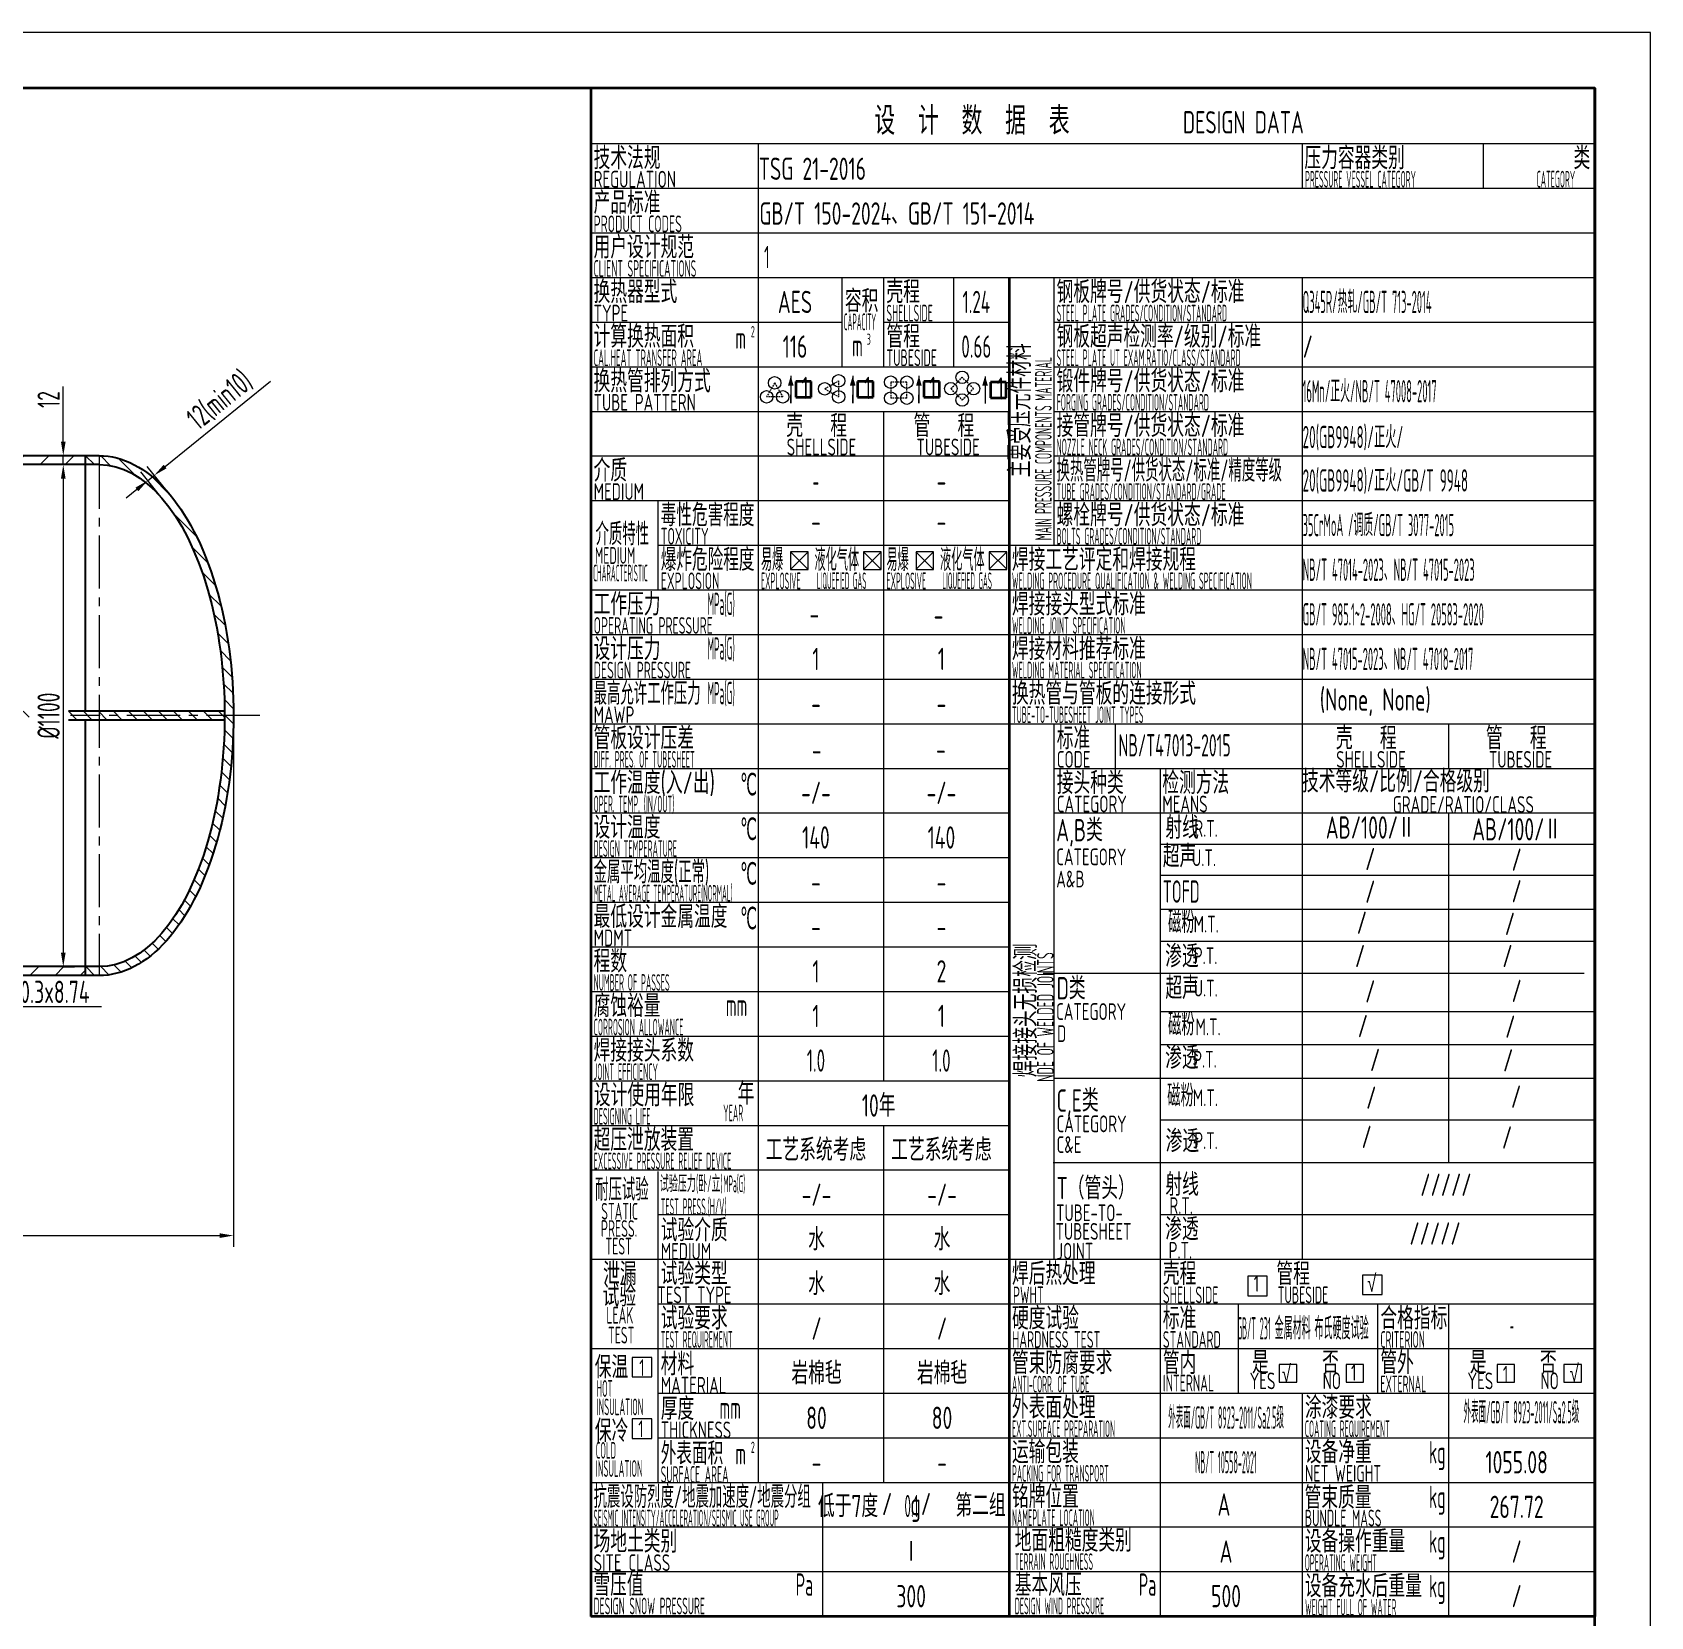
# Model space of a CAD drawing. Header units: millimetres. Extents: x 5765 to 6606, y -201 to 393.
# Drawn here: x 6315.9 to 6606, y 109.4 to 393.4 of the extents above; entities that cross this region are included whole.
import ezdxf
from ezdxf.enums import TextEntityAlignment as Align

# ---------------------------------------------------------------- set-up
doc = ezdxf.new("R2010")
doc.units = ezdxf.units.MM
doc.linetypes.add('CENTER2', pattern=[28.575, 19.05, -3.175, 3.175, -3.175])
doc.linetypes.add('DASHED', pattern=[0.75, 0.5, -0.25])
for name, color, linetype, lineweight in [('1粗实线', 7, 'Continuous', 35), ('2细实线', 3, 'Continuous', 13), ('3中心线', 1, 'CENTER2', 13), ('6剖面线', 6, 'Continuous', 13), ('7文本', 2, 'Continuous', 13), ('8标注', 3, 'Continuous', 13), ('9图表', 4, 'Continuous', 13)]:
    doc.layers.add(name, color=color, linetype=linetype, lineweight=lineweight)
doc.styles.add('lanpec', font='bpec_e.shx', dxfattribs={"width": 0.75, "bigfont": 'hztxt.shx'})
doc.styles.add('lanpec-dim', font='bpec_e.shx', dxfattribs={"width": 0.75})
doc.dimstyles.new('lanpec', dxfattribs={"dimtxt": 4, "dimasz": 2.5, "dimexe": 2, "dimexo": 0, "dimtad": 1, "dimdsep": 46, "dimtxsty": 'lanpec-dim', "dimcen": 2.5, "dimclrd": 256, "dimclre": 256, "dimclrt": 256, "dimazin": 0, "dimtfac": 1, "dimtmove": 0, "dimatfit": 3, "dimfxl": 1, "dimlwd": -1, "dimlwe": -1, "dimarcsym": 0})
doc.dimstyles.new('lanpec$0', dxfattribs={"dimscale": 10, "dimtxt": 4, "dimasz": 2.5, "dimexe": 2, "dimexo": 0, "dimtad": 1, "dimdec": 1, "dimdsep": 46, "dimtxsty": 'lanpec-dim', "dimcen": 0.09, "dimclrd": 256, "dimclre": 256, "dimclrt": 256, "dimadec": 1, "dimazin": 0, "dimtfac": 0.707, "dimtdec": 1, "dimtmove": 0, "dimatfit": 3, "dimfxl": 1, "dimarcsym": 0})
pattern_1 = [(45, (6005.6217, 1257.0338), (-2.245064, 2.245064), [])]

# ---------------------------------------------------------------- blocks, each defined once
blk = doc.blocks.new('A1')
at = {"layer": '1粗实线'}
blk.add_lwpolyline([(-816, 10), (-10, 10), (-10, 584), (-816, 584)], close=True, dxfattribs=at)
at = {"layer": '9图表'}
blk.add_lwpolyline([(-841, 0), (0, 0), (0, 594), (-841, 594)], close=True, dxfattribs=at)
blk = doc.blocks.new('换热器设计数据表')
for p, q in [((-141.04, -83.12), (-144.19, -83.12)), ((-144.19, -83.12), (-144.19, -86.27)), ((-141.04, -86.27), (-141.04, -83.12)), ((-127.94, -83.12), (-131.09, -83.12)), ((-131.09, -83.12), (-131.09, -86.27)), ((-127.94, -86.27), (-127.94, -83.12)), ((-118.54, -83.12), (-121.69, -83.12)), ((-121.69, -83.12), (-121.69, -86.27)), ((-118.54, -86.27), (-118.54, -83.12)), ((-105.44, -83.12), (-108.59, -83.12)), ((-108.59, -83.12), (-108.59, -86.27)), ((-105.44, -86.27), (-105.44, -83.12)), ((-144.19, -86.27), (-141.04, -86.27)), ((-131.09, -86.27), (-127.94, -86.27)), ((-121.69, -86.27), (-118.54, -86.27)), ((-108.59, -86.27), (-105.44, -86.27)), ((-58.74, -212.99), (-62.24, -212.99)), ((-62.24, -212.99), (-62.24, -216.49)), ((-58.74, -216.49), (-58.74, -212.99)), ((-38.15, -212.77), (-41.65, -212.77)), ((-41.65, -212.77), (-41.65, -216.27)), ((-38.15, -216.27), (-38.15, -212.77)), ((-62.24, -216.49), (-58.74, -216.49)), ((-41.65, -216.27), (-38.15, -216.27)), ((-169.06, -227.53), (-172.56, -227.53)), ((-172.56, -227.53), (-172.56, -231.03)), ((-169.06, -231.03), (-169.06, -227.53)), ((-53.44, -228.83), (-56.59, -228.83)), ((-56.59, -228.83), (-56.59, -231.98)), ((-53.44, -231.98), (-53.44, -228.83)), ((-41.46, -228.83), (-44.61, -228.83)), ((-44.61, -228.83), (-44.61, -231.98)), ((-41.46, -231.98), (-41.46, -228.83)), ((-14.39, -228.83), (-17.54, -228.83)), ((-17.54, -228.83), (-17.54, -231.98)), ((-14.39, -231.98), (-14.39, -228.83)), ((-2.41, -228.83), (-5.56, -228.83)), ((-5.56, -228.83), (-5.56, -231.98)), ((-2.41, -231.98), (-2.41, -228.83)), ((-172.56, -231.03), (-169.06, -231.03)), ((-56.59, -231.98), (-53.44, -231.98)), ((-44.61, -231.98), (-41.46, -231.98)), ((-17.54, -231.98), (-14.39, -231.98)), ((-5.56, -231.98), (-2.41, -231.98)), ((-169.06, -238.56), (-172.56, -238.56)), ((-172.56, -238.56), (-172.56, -242.06)), ((-169.06, -242.06), (-169.06, -238.56)), ((-172.56, -242.06), (-169.06, -242.06))]:
    blk.add_line(p, q)
at = {"layer": '1粗实线'}
for p, q in [((0, 0), (-180, 0)), ((-180, 0), (-180, -274)), ((0, 0), (0, -274)), ((-105, -34), (-105, -274)), ((-140.47, -52.59), (-143.27, -52.59)), ((-143.27, -52.59), (-143.27, -55.39)), ((-140.47, -55.39), (-140.47, -52.59)), ((-129.36, -52.59), (-132.16, -52.59)), ((-132.16, -52.59), (-132.16, -55.39)), ((-129.36, -55.39), (-129.36, -52.59)), ((-117.49, -52.59), (-120.29, -52.59)), ((-120.29, -52.59), (-120.29, -55.39)), ((-117.49, -55.39), (-117.49, -52.59)), ((-105.53, -52.69), (-108.33, -52.69)), ((-108.33, -52.69), (-108.33, -55.49)), ((-105.53, -55.49), (-105.53, -52.69)), ((-143.27, -55.39), (-140.47, -55.39)), ((-132.16, -55.39), (-129.36, -55.39)), ((-120.29, -55.39), (-117.49, -55.39)), ((-108.33, -55.49), (-105.53, -55.49)), ((0, -274), (-180, -274))]:
    blk.add_line(p, q, dxfattribs=at)
at = {"layer": '9图表'}
for p, q in [((0, -10), (-180, -10)), ((-150, -10), (-150, -154)), ((-52.5, -10), (-52.5, -18)), ((-20, -10), (-20, -18)), ((0, -18), (-180, -18)), ((0, -26), (-180, -26)), ((0, -34), (-180, -34)), ((-135, -34), (-135, -50)), ((-127.5, -34), (-127.5, -50)), ((-115, -34), (-115, -50)), ((-97, -34), (-97, -82)), ((-52.5, -34), (-52.5, -210)), ((-135, -42), (-180, -42)), ((-105, -42), (-127.5, -42)), ((0, -42), (-97, -42)), ((0, -42), (-97, -42)), ((-105, -50), (-180, -50)), ((-144.15, -51.6), (-144.15, -56.46)), ((-133.05, -51.6), (-133.05, -56.46)), ((-121.18, -51.6), (-121.18, -56.46)), ((-109.32, -51.7), (-109.32, -56.55)), ((0, -50), (-97, -50)), ((0, -50), (-97, -50)), ((-144.15, -56.46), (-144.15, -54.98)), ((-133.05, -56.46), (-133.05, -54.98)), ((-121.18, -56.46), (-121.18, -54.98)), ((-105, -58), (-180, -58)), ((-127.5, -58), (-127.5, -178)), ((0, -58), (-97, -58)), ((-105, -66), (-180, -66)), ((0, -66), (-97, -66)), ((-105, -74), (-180, -74)), ((-167.96, -74), (-167.96, -90)), ((0, -74), (-97, -74)), ((0, -82), (-167.96, -82)), ((0, -90), (-180, -90)), ((0, -98), (-180, -98)), ((0, -106), (-180, -106)), ((0, -114), (-180, -114)), ((0, -114), (-97, -114)), ((-97, -114), (-97, -210)), ((-85.95, -122), (-85.95, -114)), ((-26.25, -114), (-26.25, -122)), ((-105, -122), (-180, -122)), ((0, -122), (-97, -122)), ((0, -122), (-97, -122)), ((-77.95, -122), (-77.95, -210)), ((-105, -130), (-180, -130)), ((-77.95, -130), (-97, -130)), ((0, -130), (-85.95, -130)), ((-26.25, -130), (-26.25, -192.64)), ((0, -135.6), (-77.95, -135.6)), ((-105, -138), (-180, -138)), ((0, -141.16), (-77.95, -141.16)), ((-105, -146), (-180, -146)), ((0, -147.24), (-77.95, -147.24)), ((0, -152.97), (-77.95, -152.97)), ((-105, -154), (-180, -154)), ((-150, -154), (-150, -250)), ((-1.92, -158.71), (-98.92, -158.71)), ((-105, -162), (-180, -162)), ((0, -165.6), (-77.95, -165.6)), ((-105, -170), (-180, -170)), ((0, -171.52), (-77.95, -171.52)), ((-105, -178), (-180, -178)), ((0.09, -177.55), (-96.91, -177.55)), ((0.03, -185.02), (-77.93, -185.02)), ((-105, -186), (-180, -186)), ((-127.5, -186), (-127.5, -250)), ((-105, -194), (-180, -194)), ((-167.96, -194.21), (-167.96, -226.21)), ((-0.09, -192.64), (-97.09, -192.64)), ((-105, -202), (-167.96, -202)), ((0, -202), (-77.95, -202)), ((-105, -210), (-180, -210)), ((0, -210), (-105, -210)), ((-77.95, -210), (-77.95, -274)), ((0, -218), (-167.96, -218)), ((-63.95, -218), (-63.95, -234)), ((-38.95, -218), (-38.95, -234)), ((-26.25, -218), (-26.25, -234)), ((0, -226), (-180, -226)), ((-167.96, -226.21), (-167.96, -250)), ((0, -234), (-167.96, -234)), ((0, -234), (-167.96, -234)), ((-52.5, -234), (-52.5, -274)), ((-26.25, -234), (-26.25, -274)), ((0, -242), (-167.96, -242)), ((0, -250), (-180, -250)), ((-138.45, -250), (-138.45, -274)), ((-52.5, -258), (-180, -258)), ((0, -258), (-52.5, -258)), ((0, -266), (-180, -266)), ((0, -266), (-52.5, -266)), ((0, -274), (-180, -274)), ((0, -274), (-180, -274)), ((-77.95, -273.66), (-77.95, -274)), ((-52.5, -273.66), (-52.5, -274)), ((-26.25, -273.66), (-26.25, -274))]:
    blk.add_line(p, q, dxfattribs=at)
at = {"layer": '9图表', "linetype": 'DASHED', "ltscale": 0.6}
for p, q in [((-115.46, -53.87), (-113.42, -51.84)), ((-111.39, -53.87), (-113.42, -51.84)), ((-147.04, -52.84), (-148.48, -55.34)), ((-147.04, -52.84), (-145.6, -55.34)), ((-138.07, -53.9), (-135.57, -52.46)), ((-138.07, -53.9), (-135.57, -55.34)), ((-135.57, -52.46), (-135.57, -55.34)), ((-123.35, -52.7), (-126.23, -52.7)), ((-126.23, -52.7), (-126.23, -55.58)), ((-123.35, -55.58), (-123.35, -52.7)), ((-115.46, -53.87), (-113.42, -55.91)), ((-113.42, -55.91), (-111.39, -53.87)), ((-145.6, -55.34), (-148.48, -55.34)), ((-123.35, -55.58), (-126.23, -55.58))]:
    blk.add_line(p, q, dxfattribs=at)
at = {"layer": '9图表'}
for points in [[(-144.15, -51.6, 0, 1, 0), (-144.15, -53.31, 1, 1, 0)], [(-133.05, -51.6, 0, 1, 0), (-133.05, -53.31, 1, 1, 0)], [(-121.18, -51.6, 0, 1, 0), (-121.18, -53.31, 1, 1, 0)], [(-109.32, -51.6, 0, 1, 0), (-109.32, -53.31, 1, 1, 0)]]:
    blk.add_lwpolyline(points, format="xyseb", dxfattribs=at)
for centre in [(-147.04, -52.84), (-135.57, -52.46), (-126.23, -52.7), (-123.35, -52.7), (-113.42, -51.84), (-148.48, -55.34), (-145.6, -55.34), (-138.07, -53.9), (-135.57, -55.34), (-126.23, -55.58), (-123.35, -55.58), (-115.46, -53.87), (-113.42, -55.91), (-111.39, -53.87)]:
    blk.add_circle(centre, 1.12, dxfattribs=at)
at = {"layer": '7文本', "color": 4, "style": 'lanpec'}
for s, height, width, p in [('设  计  数  据  表', 5, 0.75, (-129.18, -8.34)), ('DESIGN DATA', 4, 0.75, (-73.86, -8.12)), ('技术法规', 4, 0.75, (-179.5, -14.54)), ('压力容器类别', 4, 0.75, (-52.07, -14.54)), ('类', 4, 0.75, (-3.82, -14.54)), ('REGULATION', 3, 0.75, (-179.5, -17.83)), ('PRESSURE VESSEL CATEGORY', 3, 0.4, (-51.95, -17.83)), ('CATEGORY', 3, 0.4, (-10.46, -17.82)), ('产品标准', 4, 0.75, (-179.5, -22.54)), ('PRODUCT CODES', 3, 0.6, (-179.5, -25.83)), ('用户设计规范 ', 4, 0.75, (-179.5, -30.54)), ('CLIENT SPECIFICATIONS', 3, 0.5, (-179.5, -33.83)), ('换热器型式', 4, 0.75, (-179.5, -38.54)), ('壳程', 4, 0.75, (-127, -38.54)), ('钢板牌号/供货状态/标准', 4, 0.75, (-96.5, -38.54)), ('容积', 4, 0.75, (-134.45, -40.17)), ('TYPE', 3, 0.75, (-179.5, -41.83)), ('CAPACITY', 3, 0.3, (-134.66, -43.4)), ('SHELLSIDE', 3, 0.5, (-127, -41.83)), ('STEEL PLATE GRADES/CONDITION/STANDARD', 3, 0.35, (-96.5, -41.83)), ('计算换热面积', 4, 0.75, (-179.5, -46.54)), ('2', 2, 0.6, (-151.31, -44.65)), ('管程', 4, 0.75, (-127, -46.54)), ('钢板超声检测率/级别/标准', 4, 0.75, (-96.5, -46.54)), ('m', 4, 0.6, (-154.09, -46.75)), ('m', 4, 0.6, (-133.16, -48.1)), ('3', 2, 0.6, (-130.54, -46)), ('CAL.HEAT TRANSFER AREA', 3, 0.45, (-179.5, -49.83)), ('TUBESIDE', 3, 0.6, (-127, -49.83)), ('STEEL PLATE UT EXAM.RATIO/CLASS/STANDARD', 3, 0.35, (-96.5, -49.83)), ('换热管排列方式', 4, 0.75, (-179.5, -54.54)), ('锻件牌号/供货状态/标准 ', 4, 0.75, (-96.5, -54.54)), ('TUBE PATTERN', 3, 0.75, (-179.5, -57.83)), ('FORGING GRADES/CONDITION/STANDARD', 3, 0.35, (-96.5, -57.83)), ('壳   程', 4, 0.75, (-144.94, -62.54)), ('管   程', 4, 0.75, (-122.14, -62.54)), ('接管牌号/供货状态/标准 ', 4, 0.75, (-96.5, -62.54)), ('SHELLSIDE', 3, 0.75, (-144.88, -65.83)), ('TUBESIDE', 3, 0.75, (-121.61, -65.83)), ('NOZZLE NECK GRADES/CONDITION/STANDARD', 3, 0.35, (-96.5, -65.83)), ('介质', 4, 0.75, (-179.5, -70.54)), ('换热管牌号/供货状态/标准/精度等级', 4, 0.6, (-96.5, -70.54)), ('MEDIUM', 3, 0.75, (-179.5, -73.83)), ('TUBE GRADES/CONDITION/STANDARD/GRADE', 3, 0.35, (-96.5, -73.83)), ('毒性危害程度', 4, 0.7, (-167.46, -78.54)), ('螺栓牌号/供货状态/标准 ', 4, 0.75, (-96.5, -78.54)), ('介质特性', 4, 0.6, (-179.15, -81.94)), ('TOXICITY ', 3, 0.6, (-167.46, -81.83)), ('BOLTS GRADES/CONDITION/STANDARD', 3, 0.35, (-96.5, -81.83)), ('MEDIUM ', 3, 0.6, (-179.26, -85.28)), ('爆炸危险程度', 4, 0.7, (-167.46, -86.54)), ('易爆', 4, 0.5, (-149.5, -86.54)), ('液化气体', 4, 0.5, (-139.9, -86.54)), ('易爆', 4, 0.5, (-127, -86.54)), ('液化气体', 4, 0.5, (-117.4, -86.54)), ('焊接工艺评定和焊接规程', 4, 0.75, (-104.5, -86.54)), ('CHARACTERISTIC', 3, 0.3, (-179.58, -88.43)), ('EXPLOSION', 3, 0.6, (-167.46, -89.83)), ('EXPLOSIVE', 3, 0.4, (-149.5, -89.83)), ('LIQUEFIED GAS', 3, 0.3, (-139.49, -89.81)), ('EXPLOSIVE', 3, 0.4, (-127, -89.83)), ('LIQUEFIED GAS', 3, 0.3, (-116.99, -89.81)), ('WELDING PROCEDURE QUALIFICATION & WELDING SPECIFICATION', 3, 0.35, (-104.5, -89.83)), ('工作压力', 4, 0.75, (-179.5, -94.54)), ('MPa(G)', 4, 0.35, (-159.07, -94.44)), ('焊接接头型式标准', 4, 0.75, (-104.5, -94.54)), ('OPERATING PRESSURE', 3, 0.6, (-179.5, -97.83)), ('WELDING JOINT SPECIFICATION', 3, 0.35, (-104.5, -97.83)), ('设计压力', 4, 0.75, (-179.5, -102.54)), ('MPa(G)', 4, 0.35, (-159.07, -102.44)), ('焊接材料推荐标准', 4, 0.75, (-104.5, -102.54)), ('DESIGN PRESSURE', 3, 0.6, (-179.5, -105.83)), ('WELDING MATERIAL SPECIFICATION', 3, 0.35, (-104.5, -105.83)), ('最高允许工作压力', 4, 0.6, (-179.5, -110.54)), ('MPa(G)', 4, 0.35, (-159.07, -110.44)), ('换热管与管板的连接形式', 4, 0.75, (-104.5, -110.54)), ('MAWP', 3, 0.75, (-179.5, -113.83)), ('TUBE-TO-TUBESHEET JOINT TYPES', 3, 0.35, (-104.5, -113.83)), ('管板设计压差', 4, 0.75, (-179.5, -118.54)), ('标准', 4, 0.75, (-96.46, -118.54)), ('NB/T47013-2015', 4, 0.6, (-85.4, -119.81)), ('壳   程', 4, 0.75, (-46.42, -118.54)), ('管   程', 4, 0.75, (-19.53, -118.54)), ('DIFF. PRES. OF TUBESHEET', 3, 0.35, (-179.5, -121.83)), ('CODE', 3, 0.75, (-96.46, -121.83)), ('SHELLSIDE', 3, 0.75, (-46.37, -121.83)), ('TUBESIDE', 3, 0.75, (-18.99, -121.83)), ('技术等级/比例/合格级别', 4, 0.75, (-52.5, -126.26)), ('工作温度(入/出)', 4, 0.75, (-179.5, -126.54)), ('℃', 4, 0.53, (-153.22, -126.76)), ('接头种类', 4, 0.75, (-96.46, -126.54)), ('检测方法', 4, 0.75, (-77.55, -126.54)), ('OPER. TEMP. (IN/OUT)', 3, 0.35, (-179.5, -129.83)), ('CATEGORY', 3, 0.75, (-96.46, -129.83)), ('MEANS', 3, 0.75, (-77.55, -129.83)), ('GRADE/RATIO/CLASS', 3, 0.75, (-36.24, -129.92)), ('设计温度', 4, 0.75, (-179.5, -134.54)), ('射线', 4, 0.75, (-76.99, -134.57)), ('℃', 4, 0.53, (-153.22, -134.76)), ('A,B类', 4, 0.75, (-96.56, -135.02)), ('R.T.', 3, 0.75, (-71.81, -134.22)), ('DESIGN TEMPERATURE', 3, 0.35, (-179.5, -137.83)), ('CATEGORY', 3, 0.75, (-96.56, -139.31)), ('超声', 4, 0.75, (-77.45, -139.68)), ('金属平均温度(正常)', 4, 0.6, (-179.5, -142.54)), ('℃', 4, 0.53, (-153.22, -142.76)), ('U.T.', 3, 0.75, (-72.21, -139.47)), ('A&B', 3, 0.75, (-96.56, -143.29)), ('TOFD', 4, 0.6, (-77.45, -146.03)), ('METAL AVERAGE TEMPERATURE(NORMAL) ', 3, 0.3, (-179.5, -145.83)), ('最低设计金属温度', 4, 0.75, (-179.5, -150.54)), ('℃', 4, 0.53, (-153.22, -150.76)), ('磁粉', 4, 0.6, (-76.52, -151.48)), ('MDMT', 3, 0.75, (-179.5, -153.83)), ('M.T.', 3, 0.75, (-71.93, -151.37)), ('渗透', 4, 0.75, (-77.03, -157.62)), ('程数', 4, 0.75, (-179.5, -158.54)), ('P.T.', 3, 0.75, (-71.89, -157.04)), ('NUMBER OF PASSES', 3, 0.35, (-179.5, -161.83)), ('D类', 4, 0.75, (-96.5, -163.36)), ('超声', 4, 0.75, (-76.99, -163.31)), ('腐蚀裕量', 4, 0.75, (-179.5, -166.54)), ('U.T.', 3, 0.75, (-71.89, -162.85)), ('mm', 4, 0.6, (-155.79, -166.36)), ('CATEGORY', 3, 0.75, (-96.59, -167.04)), ('CORROSION ALLOWANCE', 3, 0.35, (-179.5, -169.83)), ('D', 3, 0.75, (-96.41, -171)), ('磁粉', 4, 0.6, (-76.52, -169.85)), ('M.T.', 3, 0.75, (-71.6, -169.79)), ('焊接接头系数', 4, 0.75, (-179.5, -174.54)), ('渗透', 4, 0.75, (-77.03, -175.82)), ('P.T.', 3, 0.75, (-72, -175.59)), ('JOINT EFFICIENCY', 3, 0.35, (-179.5, -177.83)), ('设计使用年限', 4, 0.75, (-179.44, -182.54)), ('年', 4, 0.75, (-153.67, -182.21)), ('C,E类', 4, 0.75, (-96.5, -183.49)), ('磁粉', 4, 0.6, (-76.67, -182.59)), ('M.T.', 3, 0.75, (-72.08, -182.48)), ('YEAR', 3, 0.35, (-156.26, -185.22)), ('DESIGNING LIFE', 3, 0.35, (-179.5, -185.83)), ('CATEGORY', 3, 0.75, (-96.5, -187.17)), ('超压泄放装置', 4, 0.75, (-179.5, -190.54)), ('超压泄放装置', 4, 0.75, (-179.5, -190.54)), ('C&E', 3, 0.75, (-96.5, -190.89)), ('渗透', 4, 0.75, (-76.95, -190.76)), ('P.T.', 3, 0.75, (-71.81, -190.18)), ('EXCESSIVE PRESSURE RELIEF DEVICE', 3, 0.35, (-179.5, -193.83)), ('射线', 4, 0.75, (-76.99, -198.57)), ('耐压试验', 4, 0.6, (-179.23, -199.45)), ('试验压力(卧/立)', 3, 0.4, (-167.63, -197.9)), ('MPa(G)', 3, 0.3, (-156.24, -197.92)), ('T（管头）', 4, 0.75, (-96.5, -199.19)), ('STATIC', 3, 0.6, (-178.14, -202.84)), ('TEST PRESS.(H/V)', 3, 0.4, (-167.46, -202.03)), ('TUBE-TO-', 3, 0.75, (-96.59, -203.12)), ('R.T.', 3, 0.75, (-76.28, -201.83)), ('PRESS.', 3, 0.6, (-178.19, -205.93)), ('试验介质', 4, 0.75, (-167.46, -206.75)), ('渗透', 4, 0.75, (-77.03, -206.54)), ('TUBESHEET', 3, 0.75, (-96.68, -206.45)), ('TEST', 3, 0.6, (-177.37, -209.1)), ('MEDIUM', 3, 0.75, (-167.46, -210.03)), ('JOINT', 3, 0.75, (-96.5, -210)), ('P.T.', 3, 0.75, (-76.41, -209.83)), ('泄漏', 4, 0.75, (-177.79, -214.54)), ('试验类型', 4, 0.75, (-167.46, -214.54)), ('焊后热处理', 4, 0.75, (-104.5, -214.54)), ('壳程', 4, 0.75, (-77.45, -214.54)), ('管程', 4, 0.75, (-57.09, -214.57)), ('试验', 4, 0.75, (-177.88, -218.46)), ('TEST TYPE', 3, 0.75, (-168.08, -217.83)), ('PWHT', 3, 0.6, (-104.32, -217.83)), ('SHELLSIDE', 3, 0.6, (-77.45, -217.83)), ('TUBESIDE', 3, 0.6, (-56.85, -217.83)), ('LEAK', 3, 0.6, (-177.22, -221.48)), ('试验要求', 4, 0.75, (-167.46, -222.54)), ('硬度试验', 4, 0.75, (-104.5, -222.54)), ('标准', 4, 0.75, (-77.45, -222.54)), ('合格指标', 4, 0.75, (-38.45, -222.54)), ('TEST', 3, 0.6, (-176.92, -225.05)), ('TEST REQUIREMENT', 3, 0.4, (-167.46, -225.83)), ('HARDNESS TEST', 3, 0.6, (-104.5, -225.83)), ('STANDARD', 3, 0.6, (-77.45, -225.83)), ('CRITERION', 3, 0.5, (-38.45, -225.83)), ('管束防腐要求', 4, 0.75, (-104.5, -230.54)), ('管内', 4, 0.75, (-77.45, -230.54)), ('是', 4, 0.75, (-61.47, -230.45)), ('管外', 4, 0.75, (-38.45, -230.5)), ('是', 4, 0.75, (-22.42, -230.45)), ('保温', 4, 0.75, (-179.3, -231.3)), ('材料 ', 4, 0.75, (-167.46, -230.75)), ('否', 4, 0.75, (-48.9, -230.45)), ('否', 4, 0.75, (-9.85, -230.45)), ('HOT ', 3, 0.45, (-178.97, -234.61)), ('MATERIAL', 3, 0.75, (-167.46, -234.03)), ('ANTI-CORR. OF TUBE', 3, 0.4, (-104.5, -233.83)), ('INTERNAL', 3, 0.6, (-77.45, -233.64)), ('YES', 3, 0.75, (-61.88, -233.24)), ('NO', 3, 0.75, (-48.81, -233.24)), ('EXTERNAL', 3, 0.5, (-38.45, -233.8)), ('YES', 3, 0.75, (-22.83, -233.24)), ('NO', 3, 0.75, (-9.76, -233.24)), ('INSULATION ', 3, 0.45, (-178.97, -237.91)), ('厚度', 4, 0.75, (-167.46, -238.75)), ('外表面处理', 4, 0.75, (-104.5, -238.54)), ('涂漆要求', 4, 0.75, (-51.98, -238.54)), ('mm', 4, 0.6, (-156.93, -238.56)), ('保冷', 4, 0.75, (-179.28, -242.69)), ('THICKNESS', 3, 0.74, (-167.46, -242.03)), ('EXT.SURFACE PREPARATION', 3, 0.4, (-104.5, -241.83)), ('COATING REQUIREMENT', 3, 0.4, (-52, -241.83)), ('COLD', 3, 0.45, (-179.11, -245.7)), ('外表面积', 4, 0.7, (-167.46, -246.75)), ('2', 2, 0.6, (-151.31, -244.65)), ('运输包装', 4, 0.75, (-104.5, -246.54)), ('设备净重', 4, 0.75, (-52, -246.54)), ('kg', 4, 0.6, (-29.74, -246.54)), ('INSULATION ', 3, 0.45, (-179.11, -248.96)), ('m', 4, 0.6, (-154.09, -246.75)), ('SURFACE AREA', 3, 0.5, (-167.46, -250.03)), ('PACKING FOR TRANSPORT ', 3, 0.4, (-104.5, -249.83)), ('NET WEIGHT', 3, 0.7, (-52, -249.83)), ('抗震设防烈度/地震加速度/地震分组', 4, 0.6, (-179.5, -254.54)), (' /  g/  ', 4, 0.75, (-129.43, -255.82)), ('铭牌位置', 4, 0.75, (-104.5, -254.54)), ('管束质量', 4, 0.75, (-52.03, -254.68)), ('kg', 4, 0.6, (-29.74, -254.54)), ('SEISMIC INTENSITY/ACCELERATION/SEISMIC USE GROUP', 3, 0.3, (-179.5, -257.83)), ('NAMEPLATE LOCATION', 3, 0.4, (-104.5, -257.77)), ('BUNDLE MASS', 3, 0.6, (-52, -257.83)), ('场地土类别', 4, 0.75, (-179.5, -262.54)), ('地面粗糙度类别', 4, 0.75, (-104, -262.37)), ('设备操作重量', 4, 0.75, (-52, -262.54)), ('kg', 4, 0.6, (-29.74, -262.54)), ('SITE CLASS', 3, 0.75, (-179.5, -265.83)), ('TERRAIN ROUGHNESS', 3, 0.4, (-104, -265.65)), ('OPERATING WEIGHT', 3, 0.4, (-52, -265.83)), ('雪压值', 4, 0.75, (-179.53, -270.33)), ('Pa', 4, 0.6, (-143.27, -270.27)), ('基本风压', 4, 0.75, (-104, -270.33)), ('Pa', 4, 0.6, (-81.76, -270.27)), ('设备充水后重量', 4, 0.75, (-52, -270.54)), ('kg', 4, 0.6, (-29.74, -270.54)), ('DESIGN SNOW PRESSURE', 3, 0.5, (-179.53, -273.61)), ('DESIGN WIND PRESSURE', 3, 0.4, (-104, -273.61)), ('WEIGHT FULL OF WATER', 3, 0.4, (-51.95, -273.83))]:
    blk.add_text(s, height=height, dxfattribs=dict(at, width=width)).set_placement(p)
for s, height, width, p in [('主要受压元件材料', 4, 0.75, (-101.09, -69.74)), ('MAIN PRESSURE COMPONENTS MATERIAL ', 3, 0.5, (-97.36, -81.06)), ('焊接接头无损检测 ', 4, 0.75, (-100.01, -177.31)), ('NDE OF WELDED JOINTS', 3, 0.6, (-97, -178.13))]:
    blk.add_text(s, height=height, rotation=90, dxfattribs=dict(at, width=width)).set_placement(p)
blk = doc.blocks.new('*D60')
at = {"layer": '8标注', "transparency": 16777216}
for p, q in [((6321.46, 315.95), (6323.46, 315.95)), ((6321.46, 313.45), (6321.46, 228.45)), ((6321.46, 225.95), (6323.46, 225.95))]:
    blk.add_line(p, q, dxfattribs=at)
for points in [[(6321.04, 313.45), (6321.87, 313.45), (6321.46, 315.95)], [(6321.04, 228.45), (6321.87, 228.45), (6321.46, 225.95)]]:
    blk.add_solid(points, dxfattribs=at)
at = {"layer": 'Defpoints', "color": 0, "transparency": 16777216}
for p in [(6321.46, 315.95), (6321.46, 225.95), (6321.46, 225.95)]:
    blk.add_point(p, dxfattribs=at)
at = {"layer": '8标注', "transparency": 16777216, "insert": (6318.83, 270.95), "char_height": 4, "attachment_point": 5, "rotation": 90, "style": 'lanpec-dim'}
blk.add_mtext('%%C1100', dxfattribs=at)
blk = doc.blocks.new('*D61')
at = {"layer": '8标注', "transparency": 16777216}
for p, q in [((6321.46, 320.05), (6321.46, 329.97)), ((6318.03, 317.55), (6323.46, 317.55)), ((6321.46, 315.95), (6321.46, 317.55)), ((6318.03, 315.95), (6323.46, 315.95)), ((6321.46, 313.45), (6321.46, 310.95))]:
    blk.add_line(p, q, dxfattribs=at)
for points in [[(6321.04, 320.05), (6321.87, 320.05), (6321.46, 317.55)], [(6321.04, 313.45), (6321.87, 313.45), (6321.46, 315.95)]]:
    blk.add_solid(points, dxfattribs=at)
at = {"layer": 'Defpoints', "color": 0, "transparency": 16777216}
for p in [(6318.03, 317.55), (6321.46, 317.55), (6318.03, 315.95)]:
    blk.add_point(p, dxfattribs=at)
at = {"layer": '8标注', "transparency": 16777216, "insert": (6318.83, 327.62), "char_height": 4, "attachment_point": 5, "rotation": 90, "style": 'lanpec-dim'}
blk.add_mtext('12', dxfattribs=at)
blk = doc.blocks.new('*D62')
at = {"layer": '8标注', "transparency": 16777216}
for p, q in [((6339.71, 315.61), (6358.63, 330.94)), ((6339.67, 309.28), (6335.33, 314.63)), ((6340.85, 310.23), (6336.51, 315.59)), ((6336.59, 313.08), (6337.77, 314.03)), ((6334.65, 311.51), (6332.71, 309.93))]:
    blk.add_line(p, q, dxfattribs=at)
for points in [[(6339.45, 315.93), (6339.97, 315.28), (6337.77, 314.03)], [(6334.39, 311.83), (6334.91, 311.18), (6336.59, 313.08)]]:
    blk.add_solid(points, dxfattribs=at)
at = {"layer": 'Defpoints', "color": 0, "transparency": 16777216}
for p in [(6337.77, 314.03), (6339.67, 309.28), (6340.85, 310.23)]:
    blk.add_point(p, dxfattribs=at)
at = {"layer": '8标注', "transparency": 16777216, "insert": (6349.56, 327.45), "char_height": 4, "attachment_point": 5, "rotation": 39.0248, "style": 'lanpec-dim'}
blk.add_mtext('12(min10)', dxfattribs=at)
blk = doc.blocks.new('*D63')
at = {"layer": '8标注', "transparency": 16777216}
for p, q in [((6298.25, 218.81), (6298.25, 220.81)), ((6302.52, 217.75), (6302.52, 220.81)), ((6295.75, 218.81), (6293.25, 218.81)), ((6298.25, 218.81), (6302.52, 218.81)), ((6305.02, 218.81), (6328.33, 218.81))]:
    blk.add_line(p, q, dxfattribs=at)
for points in [[(6295.75, 219.22), (6295.75, 218.39), (6298.25, 218.81)], [(6305.02, 219.22), (6305.02, 218.39), (6302.52, 218.81)]]:
    blk.add_solid(points, dxfattribs=at)
at = {"layer": 'Defpoints', "color": 0, "transparency": 16777216}
for p in [(6298.25, 218.81), (6298.25, 218.81), (6302.52, 217.75)]:
    blk.add_point(p, dxfattribs=at)
at = {"layer": '8标注', "transparency": 16777216, "insert": (6317.92, 221.43), "char_height": 4, "attachment_point": 5, "style": 'lanpec-dim'}
blk.add_mtext('%%C60.3x8.74', dxfattribs=at)
blk = doc.blocks.new('*D73')
at = {"layer": '8标注', "transparency": 16777216}
for p, q in [((5846.89, 270.95), (5846.89, 175.74)), ((6351.98, 270.95), (6351.98, 175.74)), ((5849.39, 177.74), (6349.48, 177.74))]:
    blk.add_line(p, q, dxfattribs=at)
for points in [[(5849.39, 178.16), (5849.39, 177.32), (5846.89, 177.74)], [(6349.48, 178.16), (6349.48, 177.32), (6351.98, 177.74)]]:
    blk.add_solid(points, dxfattribs=at)
at = {"layer": 'Defpoints', "color": 0, "transparency": 16777216}
for p in [(5846.89, 270.95), (6351.98, 270.95), (6351.98, 177.74)]:
    blk.add_point(p, dxfattribs=at)
at = {"layer": '8标注', "transparency": 16777216, "insert": (6099.44, 180.36), "char_height": 4, "attachment_point": 5, "style": 'lanpec-dim'}
blk.add_mtext('505.09', dxfattribs=at)

msp = doc.modelspace()

# ---------------------------------------------------------------- hatches: boundary and pattern name
at = {"layer": '6剖面线'}
h = msp.add_hatch(dxfattribs=at)
h.set_pattern_fill('ANSI31', color=256, style=0)
h.set_pattern_definition(pattern_1)
h.paths.add_polyline_path([(6302.52, 317.551), (6302.52, 315.951), (6325.384, 315.951), (6325.384, 317.551)])
h.paths.add_polyline_path([(6298.248, 315.951), (6298.248, 317.551), (6275.384, 317.551), (6275.384, 315.951)])
h = msp.add_hatch(dxfattribs=at)
h.set_pattern_fill('ANSI31', color=256, scale=0.6, angle=90, style=0)
h.set_pattern_definition([(135, (6005.6217, 1257.0338), (-1.3470384, -1.3470384), [])])
edge = h.paths.add_edge_path()
edge.add_ellipse((6327.884, 270.951), major_axis=(0, 45), ratio=0.5, start_angle=270, end_angle=360)
edge.add_line((6327.884, 315.951), (6327.884, 317.551))
edge.add_ellipse((6327.884, 270.951), major_axis=(0, 46.6), ratio=0.5171674, start_angle=270, end_angle=360, ccw=False)
edge.add_line((6351.984, 270.951), (6350.384, 270.951))
h.paths.add_polyline_path([(6325.384, 315.951), (6325.384, 317.551), (6327.884, 317.551), (6327.884, 315.951)])
edge = h.paths.add_edge_path()
edge.add_ellipse((6327.884, 270.951), major_axis=(0, 45), ratio=0.5, start_angle=180, end_angle=270)
edge.add_line((6350.384, 270.951), (6351.984, 270.951))
edge.add_ellipse((6327.884, 270.951), major_axis=(0, 46.6), ratio=0.5171674, start_angle=180, end_angle=270, ccw=False)
edge.add_line((6327.884, 224.351), (6327.884, 225.951))
h.paths.add_polyline_path([(6327.884, 225.951), (6327.884, 224.351), (6325.384, 224.351), (6325.384, 225.951)])
h = msp.add_hatch(dxfattribs=at)
h.set_pattern_fill('ANSI31', color=256, scale=0.6, angle=90, style=0)
h.set_pattern_definition([(135, (-1036.39, 25.12), (-1.3470384, -1.3470384), [])])
edge = h.paths.add_edge_path()
edge.add_ellipse((6327.884, 270.951), major_axis=(0, 45), ratio=0.5, start_angle=270, end_angle=271.01865, ccw=False)
edge.add_line((6350.384, 270.951), (6327.884, 270.951))
edge.add_line((6327.884, 270.951), (6327.884, 271.751))
edge.add_line((6327.884, 271.751), (6350.38, 271.751))
edge = h.paths.add_edge_path()
edge.add_ellipse((6327.884, 270.951), major_axis=(0, 45), ratio=0.5, start_angle=268.98135, end_angle=270, ccw=False)
edge.add_line((6350.38, 270.151), (6327.884, 270.151))
edge.add_line((6327.884, 270.151), (6327.884, 270.951))
edge.add_line((6327.884, 270.951), (6350.384, 270.951))
h.paths.add_polyline_path([(6261.084, 271.751), (6315.35, 271.751), (6315.35, 270.951), (6261.084, 270.951)])
h.paths.add_polyline_path([(6261.084, 270.951), (6315.35, 270.951), (6315.35, 270.151), (6261.084, 270.151)])
h.paths.add_polyline_path([(6322.38, 270.951), (6322.38, 270.151), (6327.884, 270.151), (6327.884, 270.951)])
h.paths.add_polyline_path([(6322.38, 271.751), (6322.38, 270.951), (6327.884, 270.951), (6327.884, 271.751)])
h = msp.add_hatch(dxfattribs=at)
h.set_pattern_fill('ANSI31', color=256, style=0)
h.set_pattern_definition(pattern_1)
h.paths.add_polyline_path([(6302.52, 224.351), (6302.52, 225.951), (6325.384, 225.951), (6325.384, 224.351)])
h.paths.add_polyline_path([(6298.248, 225.951), (6298.248, 224.351), (6275.384, 224.351), (6275.384, 225.951)])

# ---------------------------------------------------------------- linework, layer by layer
for p, q in [((6325.384, 317.551), (6302.52, 317.551)), ((6327.884, 317.551), (6325.384, 317.551)), ((6325.384, 317.551), (6325.384, 271.751)), ((6325.384, 315.951), (6301.8, 315.951)), ((6327.884, 315.951), (6325.384, 315.951)), ((6350.38, 271.751), (6322.38, 271.751)), ((6350.38, 270.151), (6322.38, 270.151)), ((6325.384, 270.151), (6325.384, 224.351)), ((6325.384, 225.951), (6301.8, 225.951)), ((6325.384, 224.351), (6302.52, 224.351)), ((6327.884, 225.951), (6325.384, 225.951)), ((6327.884, 224.351), (6325.384, 224.351))]:
    msp.add_line(p, q)
at = {"extrusion": (0, 0, -1)}
for major_axis, ratio in [((0, 46.6), 0.5171674), ((0, 45), 0.5)]:
    msp.add_ellipse((6327.884, 270.951), major_axis=major_axis, ratio=ratio, start_param=0, end_param=3.1415927, dxfattribs=at)
at = {"layer": '2细实线'}
for p, q in [((6451.851, 300.296), (6455.001, 297.146)), ((6451.851, 297.146), (6455.001, 300.296)), ((6464.941, 300.326), (6468.091, 297.176)), ((6464.941, 297.176), (6468.091, 300.326)), ((6474.321, 300.326), (6477.471, 297.176)), ((6474.321, 297.176), (6477.471, 300.326)), ((6487.461, 300.346), (6490.611, 297.196)), ((6487.461, 297.196), (6490.611, 300.346))]:
    msp.add_line(p, q, dxfattribs=at)
at = {"layer": '3中心线', "ltscale": 0.5}
for p, q in [((6327.884, 317.551), (6327.884, 224.351)), ((6356.673, 270.951), (6322.78, 270.951))]:
    msp.add_line(p, q, dxfattribs=at)

# ---------------------------------------------------------------- block references
at = {"layer": '2细实线'}
for name, p in [('A1', (6606.028, -200.559)), ('换热器设计数据表', (6596.028, 383.441))]:
    msp.add_blockref(name, p, dxfattribs=at)

# ---------------------------------------------------------------- texts
at = {"layer": '7文本', "style": 'lanpec'}
for s, width, p in [('TSG 21-2016', 0.75, (6446.138, 368.994)), ('GB/T 150-2024、GB/T 151-2014', 0.75, (6446.248, 360.976)), ('1', 0.6, (6447.084, 353.161)), ('Q345R/热轧/GB/T 713-2014', 0.4, (6543.638, 345.114)), ('/', 0.75, (6543.638, 337.114)), ('16Mn/正火/NB/T 47008-2017', 0.4, (6543.638, 329.114)), ('20(GB9948)/正火/', 0.5, (6543.638, 320.897)), ('20(GB9948)/正火/GB/T 9948', 0.5, (6543.638, 313.114)), ('35CrMoA /调质/GB/T 3077-2015', 0.4, (6543.638, 305.114)), ('NB/T 47014-2023、NB/T 47015-2023', 0.4, (6543.638, 297.114)), ('GB/T 985.1~2-2008、HG/T 20583-2020', 0.4, (6543.638, 289.114)), ('NB/T 47015-2023、NB/T 47018-2017', 0.4, (6543.638, 281.114))]:
    msp.add_text(s, height=4, dxfattribs=dict(at, width=width)).set_placement(p, align=Align.MIDDLE_LEFT)
for s, height, width, p in [('AES', 4, 0.75, (6452.638, 345.114)), ('1.24', 4, 0.65, (6485.138, 345.114)), ('116', 4, 0.75, (6452.638, 337.114)), ('0.66', 4, 0.65, (6485.138, 337.114)), ('1', 4, 0.75, (6454.438, 329.701)), ('1', 4, 0.75, (6465.638, 329.701)), ('1', 4, 0.75, (6477.318, 329.701)), ('1', 4, 0.75, (6489.448, 329.605)), ('-', 4, 0.5, (6456.388, 312.985)), ('-', 4, 0.75, (6478.888, 312.985)), ('-', 4, 0.75, (6456.388, 305.763)), ('-', 4, 0.75, (6478.888, 305.763)), ('-', 4, 0.75, (6456.103, 289.17)), ('-', 4, 0.75, (6478.373, 288.96)), ('1', 4, 0.75, (6456.388, 281.114)), ('1', 4, 0.75, (6478.888, 281.114)), ('(None, None)', 4, 0.75, (6556.662, 273.834)), ('-', 4, 0.75, (6456.388, 273.114)), ('-', 4, 0.75, (6478.888, 273.114)), ('-', 4, 0.75, (6456.523, 264.79)), ('-', 4, 0.75, (6478.793, 264.9)), ('-/-', 4, 0.75, (6456.388, 257.114)), ('-/-', 4, 0.75, (6478.888, 257.114)), ('AB/100/Ⅱ', 4, 0.75, (6555.763, 250.901)), ('AB/100/Ⅱ', 4, 0.75, (6582.013, 250.581)), ('140', 4, 0.75, (6456.388, 249.114)), ('140', 4, 0.75, (6478.888, 249.114)), ('/', 4, 0.75, (6555.763, 245.251)), ('/', 4, 0.75, (6582.013, 245.141)), ('-', 4, 0.75, (6456.388, 241.114)), ('-', 4, 0.75, (6478.888, 241.114)), ('/', 4, 0.75, (6555.763, 239.381)), ('/', 4, 0.75, (6582.013, 239.491)), ('/', 4, 0.75, (6554.256, 233.831)), ('/', 4, 0.75, (6580.796, 233.621)), ('-', 4, 0.75, (6456.388, 233.114)), ('-', 4, 0.75, (6478.888, 233.114)), ('/', 4, 0.75, (6553.936, 227.861)), ('/', 4, 0.75, (6580.366, 227.861)), ('1', 4, 0.75, (6456.388, 225.114)), ('2', 4, 0.75, (6478.888, 225.114)), ('/', 4, 0.75, (6555.763, 221.511)), ('/', 4, 0.75, (6582.013, 221.621)), ('1', 4, 0.75, (6456.388, 217.114)), ('1', 4, 0.75, (6478.888, 217.114)), ('/', 4, 0.75, (6554.436, 215.301)), ('/', 4, 0.75, (6580.866, 215.191)), ('1.0', 4, 0.65, (6456.388, 209.114)), ('1.0', 4, 0.65, (6478.888, 209.114)), ('/', 4, 0.75, (6556.626, 209.225)), ('/', 4, 0.75, (6580.486, 209.161)), ('10年', 4, 0.75, (6467.638, 201.065)), ('/', 4, 0.75, (6555.942, 202.464)), ('/', 4, 0.75, (6581.906, 202.651)), ('/', 4, 0.75, (6555.116, 195.441)), ('/', 4, 0.75, (6580.286, 195.331)), ('工艺系统考虑', 4, 0.75, (6456.388, 193.114)), ('工艺系统考虑', 4, 0.75, (6478.888, 193.114)), ('/////', 4, 0.75, (6569.322, 186.854)), ('/////', 4, 0.75, (6567.376, 178.111)), ('1', 3, 0.75, (6535.362, 169.154)), ('√', 3, 0.75, (6556.026, 169.181)), ('GB/T 231 金属材料 布氏硬度试验', 4, 0.3, (6543.683, 161.114)), ('-', 4, 0.3, (6581.159, 161.693)), ('1', 3, 0.75, (6425.198, 154.067)), ('√', 3, 0.75, (6540.726, 152.961)), ('1', 3, 0.75, (6552.801, 153.19)), ('1', 3, 0.75, (6580.017, 152.896)), ('√', 3, 0.75, (6592.33, 153.041)), ('1', 3, 0.75, (6425.028, 143.097)), ('NB/T 10558-2021', 4, 0.3, (6529.91, 137.114))]:
    msp.add_text(s, height=height, dxfattribs=dict(at, width=width)).set_placement(p, align=Align.MIDDLE_CENTER)
at = {"layer": '7文本', "color": 6, "style": 'lanpec', "width": 0.75}
for p in [(6456.492, 185.079), (6478.992, 185.079)]:
    msp.add_text('-/-', height=4, dxfattribs=at).set_placement(p, align=Align.MIDDLE_CENTER)
at = {"layer": '7文本', "color": 2, "style": 'lanpec'}
for s, width, p in [('水', 0.75, (6456.492, 177.079)), ('水', 0.75, (6478.992, 177.079)), ('水', 0.75, (6456.492, 169.079)), ('水', 0.75, (6478.992, 169.079)), ('/', 0.75, (6456.492, 161.079)), ('/', 0.75, (6478.992, 161.079)), ('岩棉毡', 0.75, (6456.492, 153.079)), ('岩棉毡', 0.75, (6478.992, 153.079)), ('80', 0.75, (6456.492, 145.079)), ('80', 0.75, (6478.992, 145.079)), ('-', 0.75, (6456.492, 137.079)), ('-', 0.75, (6478.992, 137.079)), ('1055.08', 0.75, (6582.013, 137.114)), ('低于7度', 0.75, (6462.148, 129.256)), ('0.1', 0.5, (6473.508, 129.256)), ('第二组', 0.75, (6485.9, 129.38)), ('A', 0.75, (6529.532, 129.536)), ('267.72', 0.75, (6582.013, 129.114)), ('Ⅰ', 0.75, (6473.462, 121.079)), ('A', 0.75, (6529.91, 121.114)), ('/', 0.75, (6582.013, 121.114)), ('300', 0.75, (6473.462, 113.096)), ('500', 0.75, (6529.91, 113.114)), ('/', 0.75, (6582.013, 113.114))]:
    msp.add_text(s, height=4, dxfattribs=dict(at, width=width)).set_placement(p, align=Align.MIDDLE_CENTER)
at = {"layer": '7文本', "style": 'lanpec', "oblique": 0.2, "width": 0.25}
for p in [(6582.849, 146.083), (6529.91, 145.114)]:
    msp.add_text('外表面/GB/T 8923-2011/Sa2.5级', height=4, dxfattribs=at).set_placement(p, align=Align.MIDDLE_CENTER)

# ---------------------------------------------------------------- dimensions: what is measured, and where the dimension line sits
at = {"layer": '8标注'}
for base, p1, p2, angle, text, picture, middle, dimtype in [((6337.769, 314.033), (6339.671, 309.281), (6340.847, 310.235), 39.02482, '12(min10)', '*D62', (6351.45, 325.122), 161), ((6321.458, 317.551), (6318.029, 315.951), (6318.029, 317.551), 90, '12', '*D61', (6321.458, 327.62), 160), ((6298.248, 218.808), (6302.52, 217.75), (6298.248, 218.808), 180, '%%C60.3x8.74', '*D63', (6317.923, 218.808), 160)]:
    dim = msp.add_linear_dim(base=base, p1=p1, p2=p2, angle=angle, text=text, dimstyle='lanpec', dxfattribs=at)
    dim.commit()
    dim.dimension.update_dxf_attribs({"geometry": picture, "text_midpoint": middle, "dimtype": dimtype})
dim = msp.add_linear_dim(base=(6321.458, 225.951), p1=(6321.458, 315.951), p2=(6321.458, 225.951), angle=90, text='%%C1100', dimstyle='lanpec', dxfattribs=at)
dim.commit()
dim.dimension.update_dxf_attribs({"geometry": '*D60', "text_midpoint": (6318.833, 270.951)})
dim = msp.add_linear_dim(base=(6351.984, 177.74), p1=(5846.893, 270.951), p2=(6351.984, 270.951), dimstyle='lanpec$0', override={"dimscale": 1, "dimdec": 2, "dimcen": 2.5, "dimadec": 2, "dimtfac": 1, "dimtdec": 2, "dimlwd": 65535, "dimlwe": 65535}, dxfattribs=at)
dim.commit()
dim.dimension.update_dxf_attribs({"geometry": '*D73', "text_midpoint": (6099.438, 180.365)})

doc.saveas('drawing.dxf')
